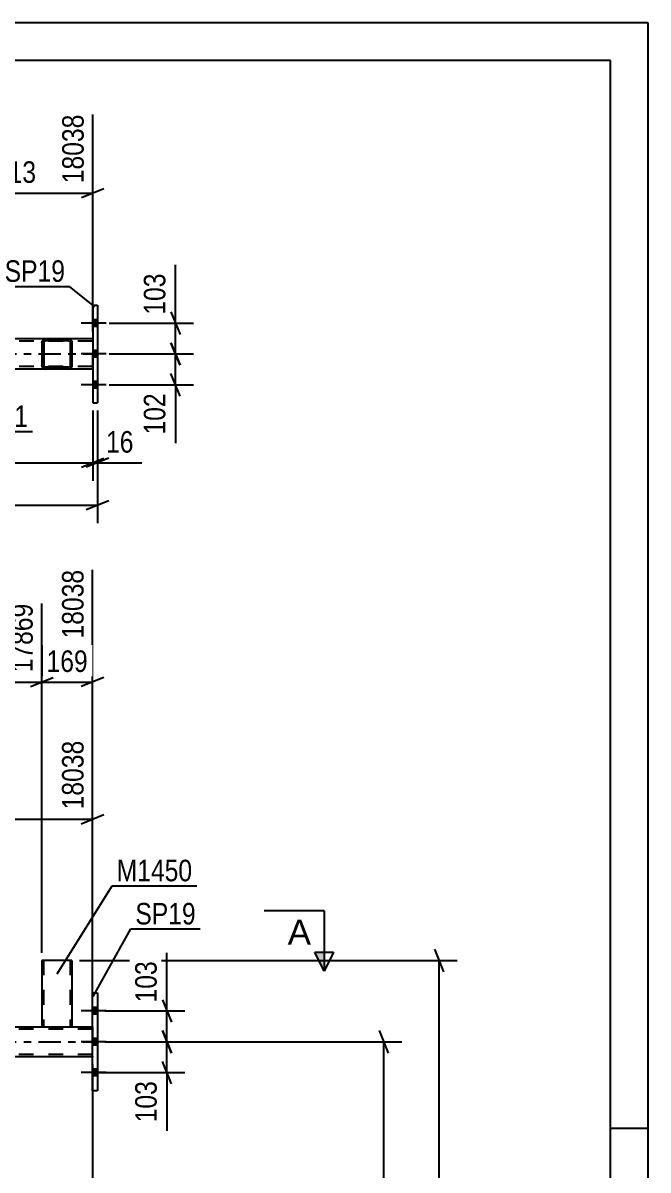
# Model space of a CAD drawing. Header units: millimetres. Extents: x 0 to 841, y 0 to 594.
# Drawn here: x 757.8 to 841, y 441.5 to 594 of the extents above; entities that cross this region are included whole.
import ezdxf

# ---------------------------------------------------------------- set-up
doc = ezdxf.new("R2010")
doc.units = ezdxf.units.MM
doc.linetypes.add('DXK_LINE_DOT2', pattern=[3.9198, 1.9599, -1.9599])
doc.linetypes.add('DXK_LINE_DOT3', pattern=[5.9187, 2.979, -0.9799, 0.9799, -0.9799])
doc.styles.add('Arial', font='ARIAL.TTF', dxfattribs={"height": 0.2})
doc.styles.add('Arial Narrow', font='ARIALN.TTF', dxfattribs={"height": 0.2})

# ---------------------------------------------------------------- blocks, each defined once
blk = doc.blocks.new('Unknown-814735532-1133')
at = {"color": 5, "linetype": 'Continuous'}
for p, q in [((841, 594), (0, 594)), ((841, 0), (841, 594)), ((836, 589), (5, 589)), ((836, 5), (836, 589)), ((841, 447), (836, 447))]:
    blk.add_line(p, q, dxfattribs=at)
blk = doc.blocks.new('Part-814735532-5242 - 5134')
at = {"color": 2, "linetype": 'Continuous'}
for p, q in [((760.41, 551.69), (760.37, 551.51)), ((760.37, 551.51), (760.37, 548.47)), ((760.61, 551.51), (760.63, 551.6)), ((760.61, 551.51), (760.61, 548.47)), ((760.63, 551.6), (760.69, 551.68)), ((760.85, 551.99), (760.67, 551.95)), ((760.69, 551.68), (760.76, 551.73)), ((760.76, 551.73), (760.85, 551.75)), ((763.89, 551.99), (760.85, 551.99)), ((763.89, 551.75), (760.85, 551.75)), ((764.08, 551.95), (763.89, 551.99)), ((763.89, 551.75), (763.99, 551.73)), ((763.99, 551.73), (764.06, 551.68)), ((764.06, 551.68), (764.12, 551.6)), ((764.12, 551.6), (764.13, 551.51)), ((764.13, 551.51), (764.13, 548.47)), ((764.37, 551.51), (764.34, 551.69)), ((764.37, 551.51), (764.37, 548.47)), ((760.37, 548.47), (760.41, 548.28)), ((760.63, 548.37), (760.61, 548.47)), ((760.69, 548.3), (760.63, 548.37)), ((760.67, 548.02), (760.85, 547.99)), ((760.76, 548.24), (760.69, 548.3)), ((760.85, 548.23), (760.76, 548.24)), ((763.89, 548.23), (760.85, 548.23)), ((763.89, 547.99), (760.85, 547.99)), ((763.99, 548.24), (763.89, 548.23)), ((763.89, 547.99), (764.08, 548.02)), ((764.06, 548.3), (763.99, 548.24)), ((764.12, 548.37), (764.06, 548.3)), ((764.13, 548.47), (764.12, 548.37)), ((764.34, 548.28), (764.37, 548.47))]:
    blk.add_line(p, q, dxfattribs=at)
at = {"color": 7, "linetype": 'DXK_LINE_DOT2'}
for p, q in [((760.37, 551.51), (760.41, 551.69)), ((760.67, 551.95), (760.85, 551.99)), ((763.89, 551.99), (764.08, 551.95)), ((764.34, 551.69), (764.37, 551.51)), ((760.41, 548.28), (760.37, 548.47)), ((760.85, 547.99), (760.67, 548.02)), ((764.08, 548.02), (763.89, 547.99)), ((764.37, 548.47), (764.34, 548.28))]:
    blk.add_line(p, q, dxfattribs=at)
at = {"color": 7, "linetype": 'DXK_LINE_DOT3'}
blk.add_line((762.37, 549.99), (762.37, 549.99), dxfattribs=at)
at = {"color": 2, "linetype": 'Continuous'}
for centre, start, end in [((760.85, 551.51), 112.5, 157.5), ((763.89, 551.51), 22.5, 67.5), ((760.85, 548.47), 202.5, 247.5), ((763.89, 548.47), 292.5, 337.5)]:
    blk.add_arc(centre, 0.48, start, end, dxfattribs=at)
at = {"color": 7, "linetype": 'DXK_LINE_DOT2'}
for centre, start, end in [((760.85, 551.51), 112.5, 157.5), ((763.89, 551.51), 22.5, 67.5), ((760.85, 548.47), 202.5, 247.5), ((763.89, 548.47), 292.5, 337.5)]:
    blk.add_arc(centre, 0.48, start, end, dxfattribs=at)
blk = doc.blocks.new('Part-814735532-5267 - 5134')
at = {"color": 2, "linetype": 'Continuous'}
for p, q in [((767.13, 556.49), (767.77, 556.49)), ((767.13, 556.49), (767.13, 543.49)), ((767.77, 556.49), (767.77, 543.49)), ((767.13, 543.49), (767.77, 543.49))]:
    blk.add_line(p, q, dxfattribs=at)
blk = doc.blocks.new('Bolt-814735532-5327 - 5134')
at = {"linetype": 'Continuous'}
for points in [[(767.77, 553.65), (767.77, 554.53), (767.13, 554.53), (767.13, 553.65)], [(767.77, 553.65), (767.77, 554.53), (767.13, 554.53), (767.13, 553.65)], [(767.77, 553.65), (767.77, 554.53), (767.13, 554.53), (767.13, 553.65)], [(767.77, 549.55), (767.77, 550.43), (767.13, 550.43), (767.13, 549.55)], [(767.77, 549.55), (767.77, 550.43), (767.13, 550.43), (767.13, 549.55)], [(767.77, 545.45), (767.77, 546.33), (767.13, 546.33), (767.13, 545.45)], [(767.77, 545.45), (767.77, 546.33), (767.13, 546.33), (767.13, 545.45)], [(767.77, 545.45), (767.77, 546.33), (767.13, 546.33), (767.13, 545.45)]]:
    blk.add_hatch(color=1, dxfattribs=at).paths.add_polyline_path(points)
at = {"color": 1, "linetype": 'Continuous'}
for p, q in [((768.93, 554.09), (765.61, 554.09)), ((768.93, 554.09), (765.61, 554.09)), ((768.93, 554.09), (765.61, 554.09)), ((767.77, 554.53), (767.13, 554.53)), ((767.77, 554.53), (767.13, 554.53)), ((767.77, 554.53), (767.13, 554.53)), ((767.77, 553.65), (767.13, 553.65)), ((767.77, 553.65), (767.13, 553.65)), ((767.77, 553.65), (767.13, 553.65)), ((768.93, 549.99), (765.61, 549.99)), ((768.93, 549.99), (765.61, 549.99)), ((767.77, 550.43), (767.13, 550.43)), ((767.77, 550.43), (767.13, 550.43)), ((767.77, 549.55), (767.13, 549.55)), ((767.77, 549.55), (767.13, 549.55)), ((767.77, 546.33), (767.13, 546.33)), ((767.77, 546.33), (767.13, 546.33)), ((767.77, 546.33), (767.13, 546.33)), ((768.93, 545.89), (765.61, 545.89)), ((768.93, 545.89), (765.61, 545.89)), ((768.93, 545.89), (765.61, 545.89)), ((767.77, 545.45), (767.13, 545.45)), ((767.77, 545.45), (767.13, 545.45)), ((767.77, 545.45), (767.13, 545.45))]:
    blk.add_line(p, q, dxfattribs=at)
blk = doc.blocks.new('Part-814735532-5334 - 5134')
at = {"color": 7, "linetype": 'DXK_LINE_DOT2'}
for p, q in [((767.13, 551.67), (102.95, 551.67)), ((767.13, 551.99), (121.23, 551.99)), ((763.89, 551.99), (760.85, 551.99)), ((767.13, 547.99), (767.13, 551.99)), ((767.13, 548.31), (102.95, 548.31)), ((763.89, 547.99), (102.95, 547.99)), ((763.89, 547.99), (760.85, 547.99))]:
    blk.add_line(p, q, dxfattribs=at)
at = {"color": 2, "linetype": 'Continuous'}
for p, q in [((760.85, 551.99), (746.6, 551.99)), ((767.13, 551.99), (763.89, 551.99)), ((760.85, 547.99), (746.6, 547.99)), ((767.13, 547.99), (763.89, 547.99))]:
    blk.add_line(p, q, dxfattribs=at)
at = {"color": 7, "linetype": 'DXK_LINE_DOT3'}
blk.add_line((102.95, 549.99), (767.13, 549.99), dxfattribs=at)
blk = doc.blocks.new('Part-814735532-3633 - 3299')
at = {"color": 2, "linetype": 'Continuous'}
for p, q in [((102.93, 460.54), (767.11, 460.54)), ((767.11, 456.54), (712.72, 456.54))]:
    blk.add_line(p, q, dxfattribs=at)
at = {"color": 7, "linetype": 'DXK_LINE_DOT2'}
for p, q in [((767.11, 460.22), (102.93, 460.22)), ((767.11, 460.54), (767.11, 456.54)), ((767.11, 456.86), (102.93, 456.86))]:
    blk.add_line(p, q, dxfattribs=at)
at = {"color": 7, "linetype": 'DXK_LINE_DOT3'}
blk.add_line((102.93, 458.54), (767.11, 458.54), dxfattribs=at)
blk = doc.blocks.new('Part-814735532-3493 - 3299')
at = {"color": 2, "linetype": 'Continuous'}
for p, q in [((760.35, 469.35), (760.35, 460.55)), ((764.35, 469.35), (760.35, 469.35)), ((764.35, 469.35), (764.35, 460.55)), ((760.35, 460.55), (764.35, 460.55))]:
    blk.add_line(p, q, dxfattribs=at)
at = {"color": 7, "linetype": 'DXK_LINE_DOT2'}
for p, q in [((760.59, 469.35), (760.59, 460.55)), ((764.04, 469.35), (764.05, 469.35)), ((764.05, 469.35), (764.09, 469.35)), ((764.09, 469.35), (764.11, 469.35)), ((764.11, 469.35), (764.11, 460.55)), ((764.09, 460.55), (764.05, 460.55)), ((764.05, 460.55), (764.09, 460.55)), ((764.11, 460.55), (764.09, 460.55)), ((764.09, 460.55), (764.11, 460.55))]:
    blk.add_line(p, q, dxfattribs=at)
blk = doc.blocks.new('Bolt-814735532-3530 - 3299')
at = {"linetype": 'Continuous'}
for points in [[(767.11, 463.08), (767.11, 462.2), (767.75, 462.2), (767.75, 463.08)], [(767.11, 463.08), (767.11, 462.2), (767.75, 462.2), (767.75, 463.08)], [(767.11, 463.08), (767.11, 462.2), (767.75, 462.2), (767.75, 463.08)], [(767.11, 458.98), (767.11, 458.1), (767.75, 458.1), (767.75, 458.98)], [(767.11, 458.98), (767.11, 458.1), (767.75, 458.1), (767.75, 458.98)], [(767.11, 454.88), (767.11, 454), (767.75, 454), (767.75, 454.88)], [(767.11, 454.88), (767.11, 454), (767.75, 454), (767.75, 454.88)], [(767.11, 454.88), (767.11, 454), (767.75, 454), (767.75, 454.88)]]:
    blk.add_hatch(color=1, dxfattribs=at).paths.add_polyline_path(points)
at = {"color": 1, "linetype": 'Continuous'}
for p, q in [((768.91, 462.64), (765.59, 462.64)), ((768.91, 462.64), (765.59, 462.64)), ((768.91, 462.64), (765.59, 462.64)), ((767.75, 463.08), (767.11, 463.08)), ((767.75, 463.08), (767.11, 463.08)), ((767.75, 463.08), (767.11, 463.08)), ((767.75, 462.2), (767.11, 462.2)), ((767.75, 462.2), (767.11, 462.2)), ((767.75, 462.2), (767.11, 462.2)), ((768.91, 458.54), (765.59, 458.54)), ((768.91, 458.54), (765.59, 458.54)), ((767.75, 458.98), (767.11, 458.98)), ((767.75, 458.98), (767.11, 458.98)), ((767.75, 458.1), (767.11, 458.1)), ((767.75, 458.1), (767.11, 458.1)), ((767.75, 454.88), (767.11, 454.88)), ((767.75, 454.88), (767.11, 454.88)), ((767.75, 454.88), (767.11, 454.88)), ((768.91, 454.44), (765.59, 454.44)), ((768.91, 454.44), (765.59, 454.44)), ((768.91, 454.44), (765.59, 454.44)), ((767.75, 454), (767.11, 454)), ((767.75, 454), (767.11, 454)), ((767.75, 454), (767.11, 454))]:
    blk.add_line(p, q, dxfattribs=at)
blk = doc.blocks.new('Part-814735532-3654 - 3299')
at = {"color": 2, "linetype": 'Continuous'}
for p, q in [((767.11, 452.04), (767.11, 465.04)), ((767.11, 465.04), (767.75, 465.04)), ((767.75, 465.04), (767.75, 452.04)), ((767.75, 452.04), (767.11, 452.04))]:
    blk.add_line(p, q, dxfattribs=at)
blk = doc.blocks.new('StraightDimension-814735532-8948 - 5134')
at = {"color": 7, "linetype": 'Continuous'}
for p, q in [((767.13, 542.49), (767.13, 533.12)), ((61.03, 535.52), (767.13, 535.52)), ((765.63, 534.92), (768.63, 536.12))]:
    blk.add_line(p, q, dxfattribs=at)
blk = doc.blocks.new('StraightDimension-814735532-8947 - 5134')
at = {"color": 7, "linetype": 'Continuous'}
for p, q in [((767.13, 542.49), (767.13, 533.12)), ((767.77, 542.49), (767.77, 533.12)), ((765.63, 534.92), (768.63, 536.12)), ((769.27, 536.12), (766.27, 534.92)), ((767.13, 535.52), (767.77, 535.52))]:
    blk.add_line(p, q, dxfattribs=at)
at = {"color": 0}
blk.add_wipeout([(773.15, 536.27), (773.15, 540.47), (768.3, 540.47), (768.3, 536.27)], dxfattribs=at)
at = {"color": 7, "linetype": 'Continuous'}
blk.add_line((767.77, 535.52), (773.68, 535.52), dxfattribs=at)
blk.add_line((767.77, 535.52), (773.68, 535.52), dxfattribs=at)
at = {"color": 3, "style": 'Arial Narrow'}
blk.add_text('16', height=2.863, dxfattribs=at).set_placement((768.9, 536.87))
blk = doc.blocks.new('StraightDimension-814735532-9596 - 5134')
at = {"color": 7, "linetype": 'Continuous'}
for p, q in [((746.6, 552.99), (746.6, 586.33)), ((767.13, 552.99), (767.13, 581.83)), ((748.1, 571.99), (745.1, 570.79)), ((765.63, 570.79), (768.63, 571.99)), ((746.6, 571.39), (767.13, 571.39))]:
    blk.add_line(p, q, dxfattribs=at)
at = {"color": 0, "linetype": 'Continuous'}
blk.add_wipeout([(766.53, 582.43), (762.33, 582.43), (762.33, 572.09), (766.53, 572.09)], dxfattribs=at)
at = {"color": 0}
blk.add_wipeout([(760.21, 572.14), (760.21, 576.34), (753.52, 576.34), (753.52, 572.14)], dxfattribs=at)
at = {"color": 3, "linetype": 'Continuous', "style": 'Arial Narrow'}
blk.add_text('18038', height=2.863, rotation=90.0002, dxfattribs=at).set_placement((765.93, 572.69))
at = {"color": 3, "style": 'Arial Narrow'}
blk.add_text('513', height=2.863, dxfattribs=at).set_placement((754.12, 572.74))
blk = doc.blocks.new('StraightDimension-814735532-12171 - 5134')
at = {"color": 7, "linetype": 'Continuous'}
for p, q in [((767.77, 542.49), (767.77, 527.49)), ((60.39, 529.89), (767.77, 529.89)), ((766.27, 529.29), (769.27, 530.49))]:
    blk.add_line(p, q, dxfattribs=at)
blk = doc.blocks.new('StraightDimension-814735532-12182 - 5134')
at = {"color": 7, "linetype": 'Continuous'}
for p, q in [((777.54, 555.59), (778.74, 552.59)), ((769.33, 554.09), (780.54, 554.09)), ((778.14, 549.99), (778.14, 554.09)), ((778.74, 548.49), (777.54, 551.49)), ((769.33, 549.99), (780.54, 549.99))]:
    blk.add_line(p, q, dxfattribs=at)
at = {"color": 0}
blk.add_wipeout([(777.39, 561.29), (773.19, 561.29), (773.19, 554.61), (777.39, 554.61)], dxfattribs=at)
at = {"color": 7, "linetype": 'Continuous'}
blk.add_line((778.14, 554.09), (778.14, 561.82), dxfattribs=at)
blk.add_line((778.14, 554.09), (778.14, 561.82), dxfattribs=at)
at = {"color": 3, "style": 'Arial Narrow'}
blk.add_text('103', height=2.863, rotation=90.0002, dxfattribs=at).set_placement((776.79, 555.21))
blk = doc.blocks.new('StraightDimension-814735532-12183 - 5134')
at = {"color": 7, "linetype": 'Continuous'}
for p, q in [((777.54, 551.49), (778.74, 548.49)), ((769.33, 549.99), (780.54, 549.99)), ((778.14, 545.89), (778.14, 549.99)), ((778.74, 544.39), (777.54, 547.39)), ((769.33, 545.89), (780.54, 545.89))]:
    blk.add_line(p, q, dxfattribs=at)
at = {"color": 0}
blk.add_wipeout([(777.39, 545.36), (773.19, 545.36), (773.19, 538.68), (777.39, 538.68)], dxfattribs=at)
at = {"color": 7, "linetype": 'Continuous'}
blk.add_line((778.14, 545.89), (778.14, 538.15), dxfattribs=at)
blk.add_line((778.14, 545.89), (778.14, 538.15), dxfattribs=at)
at = {"color": 3, "style": 'Arial Narrow'}
blk.add_text('102', height=2.863, rotation=90.0002, dxfattribs=at).set_placement((776.79, 539.28))
blk = doc.blocks.new('StraightDimension-814735532-5035 - 3299')
at = {"color": 7, "linetype": 'Continuous'}
for p, q in [((806.46, 457.04), (805.26, 460.04)), ((768.75, 458.54), (808.26, 458.54)), ((805.86, 332.68), (805.86, 458.54)), ((805.26, 334.18), (806.46, 331.18)), ((790.37, 332.68), (808.26, 332.68))]:
    blk.add_line(p, q, dxfattribs=at)
at = {"color": 0}
blk.add_wipeout([(805.11, 399.87), (800.91, 399.87), (800.91, 391.36), (805.11, 391.36)], dxfattribs=at)
at = {"color": 3, "style": 'Arial Narrow'}
blk.add_text('3147', height=2.863, rotation=90.0002, dxfattribs=at).set_placement((804.51, 391.96))
blk = doc.blocks.new('StraightDimension-814735532-12147 - 3299')
at = {"color": 7, "linetype": 'Continuous'}
for p, q in [((813.82, 467.85), (812.62, 470.85)), ((765.35, 469.35), (815.62, 469.35)), ((813.22, 324.94), (813.22, 469.35)), ((812.62, 326.44), (813.82, 323.44)), ((679.19, 324.94), (815.62, 324.94))]:
    blk.add_line(p, q, dxfattribs=at)
at = {"color": 0}
blk.add_wipeout([(812.47, 401.4), (808.27, 401.4), (808.27, 392.89), (812.47, 392.89)], dxfattribs=at)
at = {"color": 3, "style": 'Arial Narrow'}
blk.add_text('3610', height=2.863, rotation=90.0002, dxfattribs=at).set_placement((811.87, 393.49))
blk = doc.blocks.new('StraightDimension-814735532-8012 - 3299')
at = {"color": 7, "linetype": 'Continuous'}
for p, q in [((767.11, 461.54), (767.11, 521.3)), ((760.35, 470.35), (760.35, 516.8)), ((758.85, 505.76), (761.85, 506.96)), ((760.35, 506.36), (767.11, 506.36)), ((768.61, 506.96), (765.61, 505.76))]:
    blk.add_line(p, q, dxfattribs=at)
at = {"color": 0}
blk.add_wipeout([(767.07, 507.11), (767.07, 511.31), (760.39, 511.31), (760.39, 507.11)], dxfattribs=at)
at = {"color": 3, "style": 'Arial Narrow'}
blk.add_text('169', height=2.863, dxfattribs=at).set_placement((760.99, 507.71))
at = {"color": 0, "linetype": 'Continuous'}
blk.add_wipeout([(766.51, 521.9), (762.31, 521.9), (762.31, 511.56), (766.51, 511.56)], dxfattribs=at)
at = {"color": 3, "linetype": 'Continuous', "style": 'Arial Narrow'}
blk.add_text('18038', height=2.863, rotation=90.0002, dxfattribs=at).set_placement((765.91, 512.16))
blk = doc.blocks.new('StraightDimension-814735532-3911 - 3299')
at = {"color": 7, "linetype": 'Continuous'}
for p, q in [((776.39, 464.14), (777.59, 461.14)), ((768.75, 462.64), (779.39, 462.64)), ((776.99, 458.54), (776.99, 462.64)), ((777.59, 457.04), (776.39, 460.04)), ((768.75, 458.54), (779.39, 458.54))]:
    blk.add_line(p, q, dxfattribs=at)
at = {"color": 0}
blk.add_wipeout([(776.24, 469.85), (772.04, 469.85), (772.04, 463.17), (776.24, 463.17)], dxfattribs=at)
at = {"color": 7, "linetype": 'Continuous'}
blk.add_line((776.99, 462.64), (776.99, 470.38), dxfattribs=at)
blk.add_line((776.99, 462.64), (776.99, 470.38), dxfattribs=at)
at = {"color": 3, "style": 'Arial Narrow'}
blk.add_text('103', height=2.863, rotation=90.0002, dxfattribs=at).set_placement((775.64, 463.77))
blk = doc.blocks.new('StraightDimension-814735532-3921 - 3299')
at = {"color": 7, "linetype": 'Continuous'}
for p, q in [((776.39, 460.04), (777.59, 457.04)), ((768.75, 458.54), (779.39, 458.54)), ((776.99, 454.44), (776.99, 458.54)), ((777.59, 452.94), (776.39, 455.94)), ((767.35, 454.44), (779.39, 454.44))]:
    blk.add_line(p, q, dxfattribs=at)
at = {"color": 0}
blk.add_wipeout([(776.24, 453.92), (772.04, 453.92), (772.04, 447.23), (776.24, 447.23)], dxfattribs=at)
at = {"color": 7, "linetype": 'Continuous'}
blk.add_line((776.99, 454.44), (776.99, 446.71), dxfattribs=at)
blk.add_line((776.99, 454.44), (776.99, 446.71), dxfattribs=at)
at = {"color": 3, "style": 'Arial Narrow'}
blk.add_text('103', height=2.863, rotation=90.0002, dxfattribs=at).set_placement((775.64, 447.83))
blk = doc.blocks.new('StraightDimension-814735532-4559 - 3299')
at = {"color": 7, "linetype": 'Continuous'}
for p, q in [((712.72, 457.54), (712.72, 503.08)), ((767.11, 461.54), (767.11, 498.58)), ((714.22, 488.74), (711.22, 487.54)), ((712.72, 488.14), (767.11, 488.14)), ((765.61, 487.54), (768.61, 488.74))]:
    blk.add_line(p, q, dxfattribs=at)
at = {"color": 0, "linetype": 'Continuous'}
blk.add_wipeout([(766.51, 499.18), (762.31, 499.18), (762.31, 488.84), (766.51, 488.84)], dxfattribs=at)
at = {"color": 0}
blk.add_wipeout([(744.17, 488.89), (744.17, 493.09), (735.66, 493.09), (735.66, 488.89)], dxfattribs=at)
at = {"color": 3, "linetype": 'Continuous', "style": 'Arial Narrow'}
blk.add_text('18038', height=2.863, rotation=90.0002, dxfattribs=at).set_placement((765.91, 489.44))
at = {"color": 3, "style": 'Arial Narrow'}
blk.add_text('1360', height=2.863, dxfattribs=at).set_placement((736.26, 489.49))
blk = doc.blocks.new('StraightDimension-814735532-4626 - 3299')
at = {"color": 7, "linetype": 'Continuous'}
for p, q in [((767.11, 455.54), (767.11, 388.63)), ((788.73, 336.32), (788.73, 393.88)), ((768.61, 391.63), (765.61, 390.43)), ((767.11, 391.03), (788.73, 391.03)), ((787.23, 390.43), (790.23, 391.63))]:
    blk.add_line(p, q, dxfattribs=at)
at = {"color": 0}
blk.add_wipeout([(782.17, 391.78), (782.17, 395.98), (773.66, 395.98), (773.66, 391.78)], dxfattribs=at)
at = {"color": 3, "style": 'Arial Narrow'}
blk.add_text('1271', height=2.863, dxfattribs=at).set_placement((774.26, 392.38))
blk = doc.blocks.new('StraightDimension-814735532-8013 - 3299')
at = {"color": 7, "linetype": 'Continuous'}
for p, q in [((738.37, 468.66), (738.37, 516.8)), ((760.35, 470.35), (760.35, 516.8)), ((739.87, 506.96), (736.87, 505.76)), ((738.37, 506.36), (760.35, 506.36)), ((758.85, 505.76), (761.85, 506.96))]:
    blk.add_line(p, q, dxfattribs=at)
at = {"color": 0, "linetype": 'Continuous'}
blk.add_wipeout([(759.75, 517.4), (755.55, 517.4), (755.55, 507.06), (759.75, 507.06)], dxfattribs=at)
at = {"color": 0}
blk.add_wipeout([(752.7, 507.11), (752.7, 511.31), (746.02, 511.31), (746.02, 507.11)], dxfattribs=at)
at = {"color": 3, "linetype": 'Continuous', "style": 'Arial Narrow'}
blk.add_text('17869', height=2.863, rotation=90.0002, dxfattribs=at).set_placement((759.15, 507.66))
at = {"color": 3, "style": 'Arial Narrow'}
blk.add_text('549', height=2.863, dxfattribs=at).set_placement((746.62, 507.71))
blk = doc.blocks.new('Mark-814735532-5237 - 5134')
at = {"color": 0}
blk.add_wipeout([(758.53, 540.28), (758.53, 543.28), (749.03, 543.28), (749.03, 540.28)], dxfattribs=at)
blk.add_wipeout([(758.53, 540.28), (758.53, 543.28), (749.03, 543.28), (749.03, 540.28)], dxfattribs=at)
at = {"color": 30, "linetype": 'Continuous'}
for p, q in [((745.65, 544.6), (748.43, 539.68)), ((748.43, 539.68), (759.13, 539.68))]:
    blk.add_line(p, q, dxfattribs=at)
at = {"color": 3, "style": 'Arial Narrow'}
blk.add_text('PL581', height=2.863, dxfattribs=at).set_placement((749.03, 540.28))
blk = doc.blocks.new('Mark-814735532-5263 - 5134')
at = {"color": 0}
blk.add_wipeout([(763.46, 559.58), (763.46, 562.58), (755.42, 562.58), (755.42, 559.58)], dxfattribs=at)
blk.add_wipeout([(763.46, 559.58), (763.46, 562.58), (755.42, 562.58), (755.42, 559.58)], dxfattribs=at)
at = {"color": 30, "linetype": 'Continuous'}
for p in [(754.82, 558.98), (767.42, 556.26)]:
    blk.add_line(p, (764.06, 558.98), dxfattribs=at)
at = {"color": 3, "style": 'Arial Narrow'}
blk.add_text('SP19', height=2.863, dxfattribs=at).set_placement((755.42, 559.58))
blk = doc.blocks.new('Mark-814735532-3489 - 3299')
at = {"color": 0}
blk.add_wipeout([(780.37, 479.88), (780.37, 482.88), (770.32, 482.88), (770.32, 479.88)], dxfattribs=at)
blk.add_wipeout([(780.37, 479.88), (780.37, 482.88), (770.32, 482.88), (770.32, 479.88)], dxfattribs=at)
at = {"color": 30, "linetype": 'Continuous'}
for p, q in [((762.42, 467.56), (769.72, 479.28)), ((769.72, 479.28), (780.97, 479.28))]:
    blk.add_line(p, q, dxfattribs=at)
at = {"color": 3, "style": 'Arial Narrow'}
blk.add_text('M1450', height=2.863, dxfattribs=at).set_placement((770.32, 479.88))
blk = doc.blocks.new('Mark-814735532-3650 - 3299')
at = {"color": 0}
blk.add_wipeout([(780.84, 474.14), (780.84, 477.14), (772.8, 477.14), (772.8, 474.14)], dxfattribs=at)
blk.add_wipeout([(780.84, 474.14), (780.84, 477.14), (772.8, 477.14), (772.8, 474.14)], dxfattribs=at)
at = {"color": 30, "linetype": 'Continuous'}
for p, q in [((767.17, 464.55), (772.2, 473.54)), ((772.2, 473.54), (781.44, 473.54))]:
    blk.add_line(p, q, dxfattribs=at)
at = {"color": 3, "style": 'Arial Narrow'}
blk.add_text('SP19', height=2.863, dxfattribs=at).set_placement((772.8, 474.14))
blk = doc.blocks.new('SectionMark-814735532-5048 - 3299')
at = {"linetype": 'Continuous'}
blk.add_hatch(color=6, dxfattribs=at).paths.add_polyline_path([(796.67, 470.44), (797.92, 470.44), (797.92, 467.94)])
at = {"color": 6, "linetype": 'Continuous'}
for p, q in [((797.92, 475.94), (789.92, 475.94)), ((797.92, 475.94), (797.92, 467.94)), ((796.67, 470.44), (799.17, 470.44)), ((797.92, 467.94), (796.67, 470.44)), ((799.17, 470.44), (797.92, 467.94))]:
    blk.add_line(p, q, dxfattribs=at)
at = {"color": 0, "linetype": 'Continuous'}
blk.add_wipeout([(796.17, 471.44), (796.17, 474.94), (793.06, 474.94), (793.06, 471.44)], dxfattribs=at)
at = {"color": 3, "linetype": 'Continuous', "style": 'Arial'}
blk.add_text('A', height=3.34, dxfattribs=at).set_placement((793.06, 471.44))

msp = doc.modelspace()

# ---------------------------------------------------------------- block references
for name in ['Unknown-814735532-1133', 'Part-814735532-5267 - 5134', 'Part-814735532-5334 - 5134', 'Bolt-814735532-5327 - 5134', 'Part-814735532-5242 - 5134', 'Part-814735532-3493 - 3299', 'Part-814735532-3654 - 3299', 'Bolt-814735532-3530 - 3299', 'Part-814735532-3633 - 3299']:
    msp.add_blockref(name, (0, 0))

# ---------------------------------------------------------------- next in the draw order: block references
for name in ['StraightDimension-814735532-9596 - 5134', 'StraightDimension-814735532-8948 - 5134', 'StraightDimension-814735532-5035 - 3299']:
    msp.add_blockref(name, (0, 0))

# ---------------------------------------------------------------- next in the draw order: block references
for name in ['Mark-814735532-5263 - 5134', 'StraightDimension-814735532-12182 - 5134', 'StraightDimension-814735532-8947 - 5134', 'StraightDimension-814735532-12147 - 3299']:
    msp.add_blockref(name, (0, 0))

# ---------------------------------------------------------------- next in the draw order: block references
for name in ['StraightDimension-814735532-12171 - 5134', 'StraightDimension-814735532-8012 - 3299']:
    msp.add_blockref(name, (0, 0))

# ---------------------------------------------------------------- next in the draw order: block references
for name in ['StraightDimension-814735532-12183 - 5134', 'Mark-814735532-5237 - 5134', 'StraightDimension-814735532-3911 - 3299']:
    msp.add_blockref(name, (0, 0))

# ---------------------------------------------------------------- next in the draw order: block references
msp.add_blockref('StraightDimension-814735532-3921 - 3299', (0, 0))

# ---------------------------------------------------------------- next in the draw order: block references
for name in ['StraightDimension-814735532-4559 - 3299', 'StraightDimension-814735532-4626 - 3299']:
    msp.add_blockref(name, (0, 0))

# ---------------------------------------------------------------- next in the draw order: block references
msp.add_blockref('StraightDimension-814735532-8013 - 3299', (0, 0))

# ---------------------------------------------------------------- next in the draw order: block references
msp.add_blockref('Mark-814735532-3489 - 3299', (0, 0))

# ---------------------------------------------------------------- next in the draw order: block references
msp.add_blockref('Mark-814735532-3650 - 3299', (0, 0))

# ---------------------------------------------------------------- next in the draw order: block references
msp.add_blockref('SectionMark-814735532-5048 - 3299', (0, 0))

doc.saveas('drawing.dxf')
